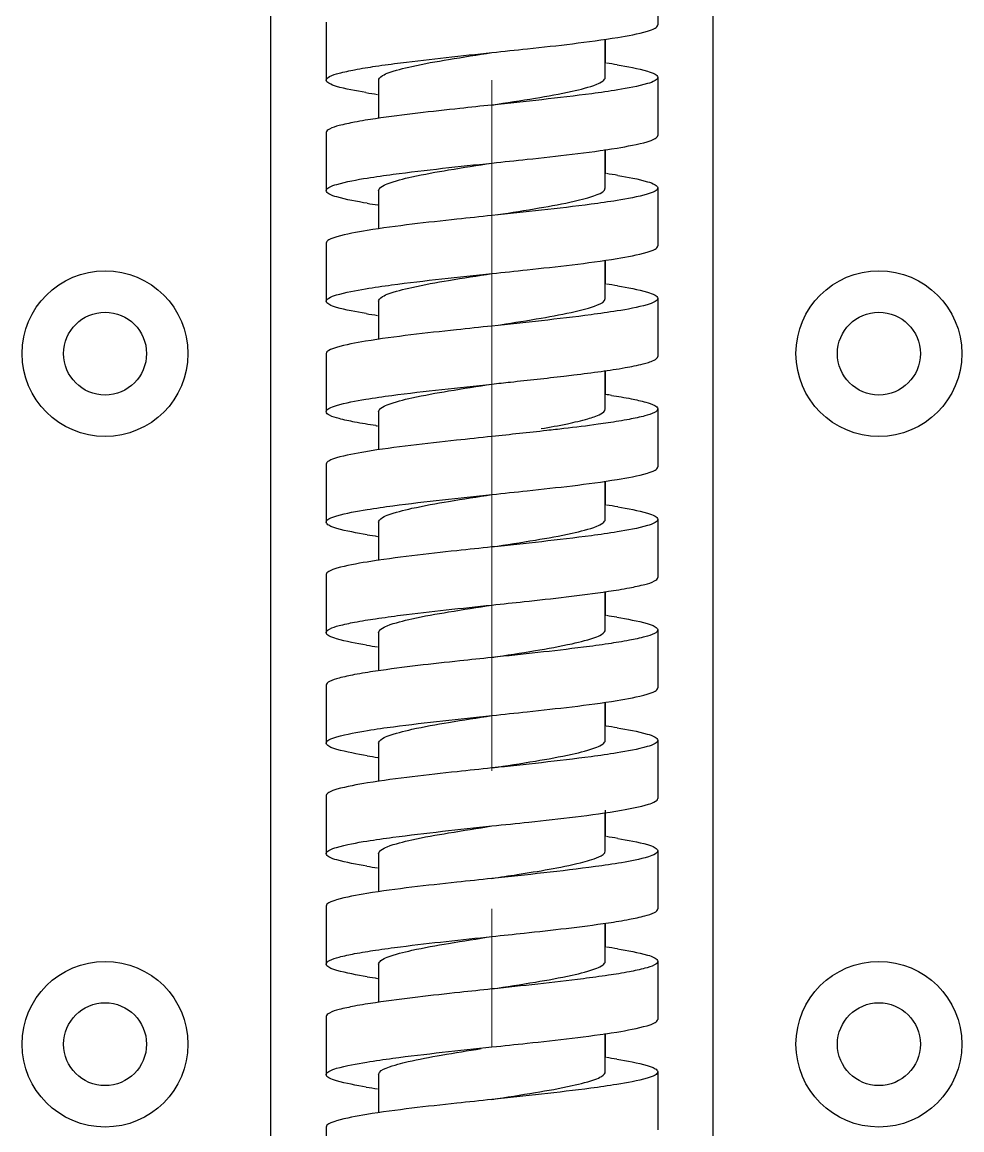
# Model space of a CAD drawing. Header units: inches. Extents: x -8900 to -5053, y -1814 to -15.
# Drawn here: x -8554.33 to -8537.33, y -656.61 to -636.56 of the extents above; entities that cross this region are included whole.
import ezdxf

# ---------------------------------------------------------------- set-up
doc = ezdxf.new("R2010")
doc.units = ezdxf.units.IN
doc.header["$LTSCALE"] = 2
doc.header["$MEASUREMENT"] = 0
doc.linetypes.add('CENTER', pattern=[2, 1.25, -0.25, 0.25, -0.25])
doc.layers.add('02___PRT_ALL_AXES', color=7, linetype='Continuous')
doc.layers.add('duong tam', color=1, linetype='CENTER', lineweight=20)

msp = doc.modelspace()

# ---------------------------------------------------------------- linework, layer by layer
at = {"color": 7, "linetype": 'Continuous', "lineweight": 30}
for p, q in [((-8549.834, -697.562), (-8549.834, -595.004)), ((-8541.834, -697.562), (-8541.834, -595.004))]:
    msp.add_line(p, q, dxfattribs=at)
at = {"color": 7, "linetype": 'Continuous'}
for p, q in [((-8543.784, -637.562), (-8543.784, -636.87)), ((-8543.778, -637.305), (-8543.778, -636.869)), ((-8547.884, -637.612), (-8547.884, -638.304)), ((-8543.784, -639.562), (-8543.784, -638.87)), ((-8543.778, -639.305), (-8543.778, -638.869)), ((-8547.884, -639.612), (-8547.884, -640.304)), ((-8543.784, -641.562), (-8543.784, -640.87)), ((-8543.778, -641.305), (-8543.778, -640.869)), ((-8547.884, -641.612), (-8547.884, -642.304)), ((-8543.784, -643.562), (-8543.784, -642.871)), ((-8543.778, -643.304), (-8543.778, -642.87)), ((-8547.884, -643.612), (-8547.884, -644.304)), ((-8543.784, -645.562), (-8543.784, -644.87)), ((-8543.778, -645.305), (-8543.778, -644.869)), ((-8547.884, -645.612), (-8547.884, -646.304)), ((-8543.784, -647.562), (-8543.784, -646.87)), ((-8543.778, -647.305), (-8543.778, -646.869)), ((-8547.884, -647.612), (-8547.884, -648.304)), ((-8543.784, -649.562), (-8543.784, -648.87)), ((-8543.778, -649.305), (-8543.778, -648.869)), ((-8547.884, -649.612), (-8547.884, -650.304)), ((-8543.784, -651.562), (-8543.784, -650.869)), ((-8543.778, -651.305), (-8543.778, -650.826)), ((-8547.884, -651.612), (-8547.884, -652.304)), ((-8543.784, -653.562), (-8543.784, -652.87)), ((-8543.778, -653.305), (-8543.778, -652.869)), ((-8547.884, -653.612), (-8547.884, -654.305)), ((-8543.784, -655.562), (-8543.784, -654.87)), ((-8543.778, -655.305), (-8543.778, -654.869)), ((-8547.884, -655.612), (-8547.884, -656.304))]:
    msp.add_line(p, q, dxfattribs=at)
for centre, radius, start, end in [((-8545.677, -650.404), 13.239, 80.8265, 81.6946), ((-8546.024, -624.993), 13.013, 260.7463, 261.698), ((-8545.652, -652.237), 13.07, 80.7668, 81.6975), ((-8545.969, -626.629), 13.381, 260.8745, 261.694), ((-8545.665, -654.324), 13.158, 80.7997, 81.6943), ((-8546.015, -628.936), 13.07, 260.7693, 261.695), ((-8545.91, -657.957), 14.809, 81.3054, 81.7009), ((-8545.641, -628.435), 15.599, 261.5326, 261.6621), ((-8545.66, -658.288), 13.122, 80.785, 81.6969), ((-8545.975, -632.669), 13.34, 260.8612, 261.6941), ((-8545.691, -660.499), 13.334, 80.8592, 81.6933), ((-8545.994, -634.794), 13.214, 260.8186, 261.6939), ((-8545.689, -662.482), 13.317, 80.8534, 81.6942), ((-8545.963, -636.589), 13.422, 260.8862, 261.6949), ((-8545.659, -664.286), 13.119, 80.7835, 81.6966), ((-8545.979, -638.696), 13.313, 260.8522, 261.6942), ((-8545.67, -666.357), 13.191, 80.8107, 81.6941), ((-8545.973, -640.655), 13.355, 260.8661, 261.6932), ((-8545.693, -668.51), 13.346, 80.8631, 81.6941), ((-8546.009, -642.895), 13.112, 260.7818, 261.697)]:
    msp.add_arc(centre, radius, start, end, dxfattribs=at)
for points, knots in [([(-8543.559, -636.838), (-8543.378, -636.809), (-8543.14, -636.763), (-8542.906, -636.691), (-8542.834, -636.637), (-8542.834, -636.612)], [0, 0, 0, 0, 0.710002, 0.904985, 1, 1, 1, 1]), ([(-8545.834, -637.112), (-8545.62, -637.089), (-8544.861, -637.008), (-8544.101, -636.926), (-8543.559, -636.838)], [0, 0, 0, 0, 0.281035, 1, 1, 1, 1]), ([(-8547.939, -637.36), (-8547.788, -637.337), (-8547.088, -637.243), (-8546.385, -637.171), (-8545.834, -637.112)], [0, 0, 0, 0, 0.215504, 1, 1, 1, 1]), ([(-8547.883, -637.612), (-8547.883, -637.587), (-8547.83, -637.529), (-8547.629, -637.444), (-8547.212, -637.34), (-8546.58, -637.228), (-8546.095, -637.153), (-8545.834, -637.112)], [0, 0, 0, 0, 0.034521, 0.096426, 0.312239, 0.628606, 1, 1, 1, 1]), ([(-8548.834, -637.612), (-8548.834, -637.583), (-8548.739, -637.523), (-8548.573, -637.476), (-8548.285, -637.413), (-8548.066, -637.378), (-8547.939, -637.36)], [0, 0, 0, 0, 0.091175, 0.286886, 0.592885, 1, 1, 1, 1]), ([(-8543.567, -637.335), (-8543.384, -637.364), (-8543.143, -637.41), (-8542.907, -637.483), (-8542.834, -637.537), (-8542.834, -637.562)], [0, 0, 0, 0, 0.710156, 0.905182, 1, 1, 1, 1]), ([(-8545.834, -638.062), (-8545.572, -638.021), (-8545.087, -637.946), (-8544.455, -637.834), (-8544.038, -637.73), (-8543.837, -637.645), (-8543.784, -637.587), (-8543.784, -637.562)], [0, 0, 0, 0, 0.3714, 0.687772, 0.903583, 0.965477, 1, 1, 1, 1]), ([(-8542.834, -637.562), (-8542.834, -637.587), (-8542.906, -637.641), (-8543.14, -637.713), (-8543.378, -637.759), (-8543.559, -637.788)], [0, 0, 0, 0, 0.095015, 0.289998, 1, 1, 1, 1]), ([(-8548.116, -637.837), (-8548.295, -637.807), (-8548.531, -637.763), (-8548.762, -637.69), (-8548.834, -637.636), (-8548.834, -637.612)], [0, 0, 0, 0, 0.709777, 0.904748, 1, 1, 1, 1]), ([(-8543.559, -637.788), (-8543.715, -637.814), (-8544.471, -637.92), (-8545.231, -637.998), (-8545.834, -638.062)], [0, 0, 0, 0, 0.207293, 1, 1, 1, 1]), ([(-8545.834, -638.062), (-8546.027, -638.083), (-8546.729, -638.158), (-8547.432, -638.234), (-8547.939, -638.31)], [0, 0, 0, 0, 0.274861, 1, 1, 1, 1]), ([(-8547.939, -638.31), (-8548.066, -638.328), (-8548.285, -638.363), (-8548.573, -638.426), (-8548.739, -638.473), (-8548.834, -638.533), (-8548.834, -638.562)], [0, 0, 0, 0, 0.407115, 0.713114, 0.908825, 1, 1, 1, 1]), ([(-8543.57, -638.84), (-8543.386, -638.81), (-8543.144, -638.765), (-8542.908, -638.691), (-8542.834, -638.637), (-8542.834, -638.612)], [0, 0, 0, 0, 0.710235, 0.905271, 1, 1, 1, 1]), ([(-8545.834, -639.112), (-8545.621, -639.09), (-8544.866, -639.008), (-8544.109, -638.927), (-8543.57, -638.84)], [0, 0, 0, 0, 0.280597, 1, 1, 1, 1]), ([(-8548.091, -639.383), (-8547.935, -639.358), (-8547.184, -639.253), (-8546.43, -639.175), (-8545.834, -639.112)], [0, 0, 0, 0, 0.208243, 1, 1, 1, 1]), ([(-8547.884, -639.612), (-8547.883, -639.587), (-8547.83, -639.529), (-8547.629, -639.444), (-8547.212, -639.34), (-8546.58, -639.228), (-8546.095, -639.153), (-8545.834, -639.112)], [0, 0, 0, 0, 0.034526, 0.096427, 0.312243, 0.628609, 1, 1, 1, 1]), ([(-8548.834, -639.612), (-8548.834, -639.587), (-8548.759, -639.532), (-8548.52, -639.459), (-8548.276, -639.413), (-8548.091, -639.383)], [0, 0, 0, 0, 0.09443, 0.289445, 1, 1, 1, 1]), ([(-8543.555, -639.337), (-8543.375, -639.366), (-8543.138, -639.411), (-8542.906, -639.484), (-8542.834, -639.538), (-8542.834, -639.562)], [0, 0, 0, 0, 0.709894, 0.904867, 1, 1, 1, 1]), ([(-8545.73, -640.046), (-8545.479, -640.007), (-8545.024, -639.936), (-8544.397, -639.82), (-8544.036, -639.729), (-8543.784, -639.625), (-8543.784, -639.562)], [0, 0, 0, 0, 0.3756, 0.69189, 0.906415, 1, 1, 1, 1]), ([(-8542.834, -639.562), (-8542.834, -639.587), (-8542.908, -639.641), (-8543.144, -639.714), (-8543.386, -639.76), (-8543.569, -639.79)], [0, 0, 0, 0, 0.094739, 0.289774, 1, 1, 1, 1]), ([(-8548.091, -639.841), (-8548.276, -639.811), (-8548.52, -639.765), (-8548.758, -639.692), (-8548.833, -639.637), (-8548.834, -639.612)], [0, 0, 0, 0, 0.710157, 0.905312, 1, 1, 1, 1]), ([(-8543.569, -639.79), (-8543.725, -639.815), (-8544.478, -639.921), (-8545.235, -639.998), (-8545.834, -640.062)], [0, 0, 0, 0, 0.207888, 1, 1, 1, 1]), ([(-8545.834, -640.062), (-8546.045, -640.084), (-8546.798, -640.165), (-8547.553, -640.246), (-8548.091, -640.333)], [0, 0, 0, 0, 0.280341, 1, 1, 1, 1]), ([(-8548.091, -640.333), (-8548.276, -640.363), (-8548.52, -640.409), (-8548.759, -640.482), (-8548.834, -640.537), (-8548.834, -640.562)], [0, 0, 0, 0, 0.710555, 0.90557, 1, 1, 1, 1]), ([(-8543.572, -640.84), (-8543.388, -640.811), (-8543.145, -640.765), (-8542.908, -640.692), (-8542.834, -640.637), (-8542.834, -640.612)], [0, 0, 0, 0, 0.710123, 0.905232, 1, 1, 1, 1]), ([(-8545.834, -641.112), (-8545.622, -641.09), (-8544.867, -641.009), (-8544.112, -640.927), (-8543.572, -640.84)], [0, 0, 0, 0, 0.280489, 1, 1, 1, 1]), ([(-8548.121, -641.388), (-8547.964, -641.362), (-8547.204, -641.254), (-8546.439, -641.176), (-8545.834, -641.112)], [0, 0, 0, 0, 0.206645, 1, 1, 1, 1]), ([(-8547.884, -641.612), (-8547.883, -641.587), (-8547.83, -641.529), (-8547.629, -641.444), (-8547.212, -641.34), (-8546.58, -641.228), (-8546.095, -641.153), (-8545.834, -641.112)], [0, 0, 0, 0, 0.034534, 0.096425, 0.312244, 0.628611, 1, 1, 1, 1]), ([(-8548.834, -641.612), (-8548.834, -641.588), (-8548.762, -641.534), (-8548.533, -641.462), (-8548.299, -641.417), (-8548.121, -641.388)], [0, 0, 0, 0, 0.095385, 0.290329, 1, 1, 1, 1]), ([(-8543.561, -641.336), (-8543.38, -641.365), (-8543.14, -641.411), (-8542.907, -641.483), (-8542.834, -641.538), (-8542.834, -641.562)], [0, 0, 0, 0, 0.710212, 0.905152, 1, 1, 1, 1]), ([(-8545.678, -642.038), (-8545.433, -642), (-8544.988, -641.93), (-8544.379, -641.816), (-8544.027, -641.727), (-8543.783, -641.624), (-8543.784, -641.562)], [0, 0, 0, 0, 0.377073, 0.692852, 0.906452, 1, 1, 1, 1]), ([(-8542.834, -641.562), (-8542.834, -641.587), (-8542.908, -641.642), (-8543.145, -641.715), (-8543.388, -641.761), (-8543.572, -641.79)], [0, 0, 0, 0, 0.094768, 0.289877, 1, 1, 1, 1]), ([(-8548.112, -641.837), (-8548.292, -641.808), (-8548.529, -641.763), (-8548.761, -641.691), (-8548.834, -641.636), (-8548.834, -641.612)], [0, 0, 0, 0, 0.709928, 0.904893, 1, 1, 1, 1]), ([(-8543.572, -641.79), (-8543.728, -641.815), (-8544.48, -641.921), (-8545.236, -641.999), (-8545.834, -642.062)], [0, 0, 0, 0, 0.208043, 1, 1, 1, 1]), ([(-8545.834, -642.062), (-8546.049, -642.085), (-8546.812, -642.167), (-8547.576, -642.249), (-8548.121, -642.338)], [0, 0, 0, 0, 0.281507, 1, 1, 1, 1]), ([(-8548.121, -642.338), (-8548.299, -642.367), (-8548.533, -642.412), (-8548.762, -642.484), (-8548.834, -642.538), (-8548.834, -642.562)], [0, 0, 0, 0, 0.709671, 0.904615, 1, 1, 1, 1]), ([(-8543.857, -642.883), (-8543.713, -642.863), (-8543.462, -642.826), (-8543.133, -642.758), (-8542.945, -642.708), (-8542.833, -642.644), (-8542.834, -642.612)], [0, 0, 0, 0, 0.407062, 0.71442, 0.910932, 1, 1, 1, 1]), ([(-8545.834, -643.112), (-8545.722, -643.1), (-8545.288, -643.054), (-8544.854, -643.007), (-8544.532, -642.969)], [0, 0, 0, 0, 0.257759, 1, 1, 1, 1]), ([(-8544.532, -642.969), (-8544.472, -642.962), (-8544.247, -642.935), (-8544.022, -642.906), (-8543.857, -642.883)], [0, 0, 0, 0, 0.265432, 1, 1, 1, 1]), ([(-8548.119, -643.388), (-8547.962, -643.362), (-8547.202, -643.254), (-8546.439, -643.176), (-8545.834, -643.112)], [0, 0, 0, 0, 0.206718, 1, 1, 1, 1]), ([(-8547.884, -643.612), (-8547.883, -643.587), (-8547.83, -643.529), (-8547.629, -643.444), (-8547.212, -643.34), (-8546.58, -643.228), (-8546.095, -643.153), (-8545.834, -643.112)], [0, 0, 0, 0, 0.034545, 0.096428, 0.312263, 0.628675, 1, 1, 1, 1]), ([(-8548.834, -643.612), (-8548.834, -643.588), (-8548.762, -643.534), (-8548.532, -643.462), (-8548.297, -643.417), (-8548.119, -643.388)], [0, 0, 0, 0, 0.095319, 0.29028, 1, 1, 1, 1]), ([(-8543.672, -643.318), (-8543.553, -643.336), (-8543.346, -643.369), (-8543.078, -643.431), (-8542.921, -643.476), (-8542.834, -643.535), (-8542.834, -643.562)], [0, 0, 0, 0, 0.406873, 0.71213, 0.90761, 1, 1, 1, 1]), ([(-8544.944, -643.919), (-8544.785, -643.892), (-8544.503, -643.842), (-8544.133, -643.753), (-8543.91, -643.686), (-8543.784, -643.602), (-8543.784, -643.562)], [0, 0, 0, 0, 0.392187, 0.700246, 0.902871, 1, 1, 1, 1]), ([(-8542.834, -643.562), (-8542.833, -643.591), (-8542.928, -643.651), (-8543.095, -643.698), (-8543.382, -643.761), (-8543.603, -643.796), (-8543.73, -643.815)], [0, 0, 0, 0, 0.091131, 0.286849, 0.592855, 1, 1, 1, 1]), ([(-8547.938, -643.864), (-8548.065, -643.846), (-8548.285, -643.811), (-8548.573, -643.748), (-8548.739, -643.701), (-8548.834, -643.641), (-8548.834, -643.612)], [0, 0, 0, 0, 0.407113, 0.713114, 0.908828, 1, 1, 1, 1]), ([(-8544.532, -643.919), (-8544.635, -643.931), (-8545.069, -643.981), (-8545.503, -644.027), (-8545.834, -644.062)], [0, 0, 0, 0, 0.238741, 1, 1, 1, 1]), ([(-8543.73, -643.815), (-8543.79, -643.824), (-8544.057, -643.862), (-8544.325, -643.895), (-8544.532, -643.919)], [0, 0, 0, 0, 0.227992, 1, 1, 1, 1]), ([(-8545.834, -644.062), (-8546.048, -644.085), (-8546.811, -644.167), (-8547.575, -644.249), (-8548.119, -644.338)], [0, 0, 0, 0, 0.28145, 1, 1, 1, 1]), ([(-8548.119, -644.338), (-8548.297, -644.367), (-8548.532, -644.412), (-8548.762, -644.484), (-8548.834, -644.538), (-8548.834, -644.562)], [0, 0, 0, 0, 0.70972, 0.904681, 1, 1, 1, 1]), ([(-8543.567, -644.839), (-8543.384, -644.81), (-8543.143, -644.764), (-8542.907, -644.691), (-8542.834, -644.637), (-8542.834, -644.612)], [0, 0, 0, 0, 0.710168, 0.905195, 1, 1, 1, 1]), ([(-8545.834, -645.112), (-8545.621, -645.089), (-8544.865, -645.008), (-8544.107, -644.927), (-8543.567, -644.839)], [0, 0, 0, 0, 0.280702, 1, 1, 1, 1]), ([(-8548.094, -645.384), (-8547.938, -645.358), (-8547.186, -645.253), (-8546.431, -645.175), (-8545.834, -645.112)], [0, 0, 0, 0, 0.208111, 1, 1, 1, 1]), ([(-8547.884, -645.612), (-8547.884, -645.587), (-8547.83, -645.529), (-8547.629, -645.444), (-8547.212, -645.34), (-8546.581, -645.228), (-8546.095, -645.153), (-8545.834, -645.112)], [0, 0, 0, 0, 0.034551, 0.096416, 0.312242, 0.628613, 1, 1, 1, 1]), ([(-8548.834, -645.612), (-8548.834, -645.587), (-8548.759, -645.532), (-8548.522, -645.459), (-8548.278, -645.413), (-8548.094, -645.384)], [0, 0, 0, 0, 0.094488, 0.289477, 1, 1, 1, 1]), ([(-8543.558, -645.336), (-8543.378, -645.365), (-8543.139, -645.411), (-8542.906, -645.483), (-8542.834, -645.538), (-8542.834, -645.562)], [0, 0, 0, 0, 0.709987, 0.90497, 1, 1, 1, 1]), ([(-8548.094, -645.84), (-8548.278, -645.811), (-8548.521, -645.765), (-8548.759, -645.692), (-8548.833, -645.637), (-8548.834, -645.612)], [0, 0, 0, 0, 0.710089, 0.905231, 1, 1, 1, 1]), ([(-8545.834, -646.062), (-8545.572, -646.021), (-8545.087, -645.946), (-8544.455, -645.834), (-8544.038, -645.73), (-8543.837, -645.645), (-8543.784, -645.587), (-8543.784, -645.562)], [0, 0, 0, 0, 0.371395, 0.687778, 0.903603, 0.965448, 1, 1, 1, 1]), ([(-8542.834, -645.562), (-8542.834, -645.587), (-8542.907, -645.641), (-8543.143, -645.714), (-8543.384, -645.76), (-8543.567, -645.789)], [0, 0, 0, 0, 0.094805, 0.289832, 1, 1, 1, 1]), ([(-8543.567, -645.789), (-8543.723, -645.815), (-8544.477, -645.921), (-8545.234, -645.998), (-8545.834, -646.062)], [0, 0, 0, 0, 0.20776, 1, 1, 1, 1]), ([(-8545.834, -646.062), (-8546.045, -646.084), (-8546.8, -646.165), (-8547.555, -646.247), (-8548.094, -646.334)], [0, 0, 0, 0, 0.280442, 1, 1, 1, 1]), ([(-8548.094, -646.334), (-8548.278, -646.363), (-8548.522, -646.409), (-8548.759, -646.482), (-8548.834, -646.537), (-8548.834, -646.562)], [0, 0, 0, 0, 0.710523, 0.905512, 1, 1, 1, 1]), ([(-8543.728, -646.864), (-8543.601, -646.845), (-8543.381, -646.811), (-8543.094, -646.748), (-8542.928, -646.701), (-8542.834, -646.641), (-8542.834, -646.612)], [0, 0, 0, 0, 0.407057, 0.71301, 0.908734, 1, 1, 1, 1]), ([(-8545.834, -647.112), (-8545.64, -647.092), (-8544.938, -647.016), (-8544.234, -646.94), (-8543.728, -646.864)], [0, 0, 0, 0, 0.274874, 1, 1, 1, 1]), ([(-8547.939, -647.36), (-8547.788, -647.337), (-8547.088, -647.243), (-8546.385, -647.171), (-8545.834, -647.112)], [0, 0, 0, 0, 0.215514, 1, 1, 1, 1]), ([(-8547.884, -647.612), (-8547.884, -647.587), (-8547.83, -647.529), (-8547.629, -647.444), (-8547.212, -647.34), (-8546.581, -647.228), (-8546.095, -647.153), (-8545.834, -647.112)], [0, 0, 0, 0, 0.034557, 0.09641, 0.312238, 0.628613, 1, 1, 1, 1]), ([(-8548.834, -647.612), (-8548.833, -647.583), (-8548.739, -647.523), (-8548.573, -647.476), (-8548.286, -647.413), (-8548.066, -647.379), (-8547.939, -647.36)], [0, 0, 0, 0, 0.091225, 0.286941, 0.592916, 1, 1, 1, 1]), ([(-8543.573, -647.334), (-8543.389, -647.363), (-8543.146, -647.409), (-8542.908, -647.482), (-8542.834, -647.537), (-8542.834, -647.562)], [0, 0, 0, 0, 0.710432, 0.905443, 1, 1, 1, 1]), ([(-8548.102, -647.839), (-8548.285, -647.809), (-8548.525, -647.764), (-8548.76, -647.691), (-8548.834, -647.637), (-8548.834, -647.612)], [0, 0, 0, 0, 0.710203, 0.905194, 1, 1, 1, 1]), ([(-8545.834, -648.062), (-8545.572, -648.021), (-8545.087, -647.946), (-8544.455, -647.834), (-8544.038, -647.73), (-8543.837, -647.645), (-8543.784, -647.587), (-8543.784, -647.562)], [0, 0, 0, 0, 0.371392, 0.687772, 0.903601, 0.965443, 1, 1, 1, 1]), ([(-8542.834, -647.562), (-8542.834, -647.591), (-8542.928, -647.651), (-8543.094, -647.698), (-8543.381, -647.761), (-8543.601, -647.795), (-8543.728, -647.814)], [0, 0, 0, 0, 0.091266, 0.28699, 0.592943, 1, 1, 1, 1]), ([(-8543.728, -647.814), (-8543.878, -647.837), (-8544.579, -647.931), (-8545.282, -648.004), (-8545.834, -648.062)], [0, 0, 0, 0, 0.215485, 1, 1, 1, 1]), ([(-8545.834, -648.062), (-8546.027, -648.083), (-8546.729, -648.158), (-8547.432, -648.234), (-8547.939, -648.31)], [0, 0, 0, 0, 0.274859, 1, 1, 1, 1]), ([(-8547.939, -648.31), (-8548.066, -648.329), (-8548.286, -648.363), (-8548.573, -648.426), (-8548.739, -648.473), (-8548.833, -648.533), (-8548.834, -648.562)], [0, 0, 0, 0, 0.407084, 0.713059, 0.908775, 1, 1, 1, 1]), ([(-8543.57, -648.84), (-8543.387, -648.81), (-8543.144, -648.764), (-8542.908, -648.692), (-8542.834, -648.637), (-8542.834, -648.612)], [0, 0, 0, 0, 0.710452, 0.905427, 1, 1, 1, 1]), ([(-8545.834, -649.112), (-8545.622, -649.09), (-8544.866, -649.008), (-8544.11, -648.927), (-8543.57, -648.84)], [0, 0, 0, 0, 0.280559, 1, 1, 1, 1]), ([(-8548.083, -649.382), (-8547.928, -649.357), (-8547.179, -649.252), (-8546.428, -649.175), (-8545.834, -649.112)], [0, 0, 0, 0, 0.208655, 1, 1, 1, 1]), ([(-8547.884, -649.612), (-8547.884, -649.587), (-8547.83, -649.529), (-8547.629, -649.444), (-8547.212, -649.34), (-8546.581, -649.228), (-8546.095, -649.153), (-8545.834, -649.112)], [0, 0, 0, 0, 0.034559, 0.096403, 0.312233, 0.628611, 1, 1, 1, 1]), ([(-8548.834, -649.612), (-8548.833, -649.587), (-8548.758, -649.532), (-8548.517, -649.458), (-8548.27, -649.412), (-8548.083, -649.382)], [0, 0, 0, 0, 0.09443, 0.289602, 1, 1, 1, 1]), ([(-8543.572, -649.334), (-8543.388, -649.364), (-8543.145, -649.409), (-8542.908, -649.482), (-8542.834, -649.537), (-8542.834, -649.562)], [0, 0, 0, 0, 0.710067, 0.905196, 1, 1, 1, 1]), ([(-8548.089, -649.841), (-8548.274, -649.811), (-8548.519, -649.765), (-8548.758, -649.692), (-8548.834, -649.637), (-8548.834, -649.612)], [0, 0, 0, 0, 0.710491, 0.905567, 1, 1, 1, 1]), ([(-8545.834, -650.062), (-8545.572, -650.021), (-8545.087, -649.946), (-8544.455, -649.834), (-8544.038, -649.73), (-8543.837, -649.645), (-8543.784, -649.587), (-8543.784, -649.562)], [0, 0, 0, 0, 0.371389, 0.687766, 0.903595, 0.965441, 1, 1, 1, 1]), ([(-8542.834, -649.562), (-8542.834, -649.587), (-8542.908, -649.642), (-8543.144, -649.714), (-8543.387, -649.76), (-8543.57, -649.79)], [0, 0, 0, 0, 0.094573, 0.289548, 1, 1, 1, 1]), ([(-8543.57, -649.79), (-8543.726, -649.815), (-8544.479, -649.921), (-8545.235, -649.999), (-8545.834, -650.062)], [0, 0, 0, 0, 0.207956, 1, 1, 1, 1]), ([(-8545.834, -650.062), (-8546.044, -650.084), (-8546.795, -650.165), (-8547.546, -650.246), (-8548.083, -650.332)], [0, 0, 0, 0, 0.280037, 1, 1, 1, 1]), ([(-8548.083, -650.332), (-8548.27, -650.362), (-8548.517, -650.408), (-8548.758, -650.482), (-8548.833, -650.537), (-8548.834, -650.562)], [0, 0, 0, 0, 0.710398, 0.90557, 1, 1, 1, 1]), ([(-8543.488, -650.826), (-8543.324, -650.798), (-8543.11, -650.756), (-8542.898, -650.686), (-8542.834, -650.635), (-8542.834, -650.612)], [0, 0, 0, 0, 0.708218, 0.902897, 1, 1, 1, 1]), ([(-8545.834, -651.112), (-8545.611, -651.088), (-8544.828, -651.004), (-8544.044, -650.921), (-8543.488, -650.826)], [0, 0, 0, 0, 0.284016, 1, 1, 1, 1]), ([(-8548.097, -651.384), (-8547.941, -651.359), (-8547.188, -651.253), (-8546.432, -651.176), (-8545.834, -651.112)], [0, 0, 0, 0, 0.207931, 1, 1, 1, 1]), ([(-8547.884, -651.612), (-8547.884, -651.587), (-8547.83, -651.529), (-8547.629, -651.444), (-8547.212, -651.34), (-8546.581, -651.228), (-8546.095, -651.153), (-8545.834, -651.112)], [0, 0, 0, 0, 0.034556, 0.096397, 0.312223, 0.628598, 1, 1, 1, 1]), ([(-8548.834, -651.612), (-8548.834, -651.587), (-8548.76, -651.533), (-8548.523, -651.46), (-8548.281, -651.414), (-8548.097, -651.384)], [0, 0, 0, 0, 0.094581, 0.28955, 1, 1, 1, 1]), ([(-8543.558, -651.336), (-8543.377, -651.366), (-8543.139, -651.411), (-8542.906, -651.483), (-8542.834, -651.538), (-8542.834, -651.562)], [0, 0, 0, 0, 0.709955, 0.904963, 1, 1, 1, 1]), ([(-8548.095, -651.84), (-8548.279, -651.81), (-8548.522, -651.765), (-8548.759, -651.692), (-8548.833, -651.637), (-8548.834, -651.612)], [0, 0, 0, 0, 0.710057, 0.905185, 1, 1, 1, 1]), ([(-8544.231, -651.776), (-8544.118, -651.748), (-8543.977, -651.712), (-8543.784, -651.614), (-8543.784, -651.562)], [0, 0, 0, 0, 0.689429, 1, 1, 1, 1]), ([(-8542.834, -651.562), (-8542.834, -651.585), (-8542.898, -651.636), (-8543.11, -651.706), (-8543.324, -651.748), (-8543.488, -651.776)], [0, 0, 0, 0, 0.097103, 0.291782, 1, 1, 1, 1]), ([(-8545.834, -652.062), (-8545.681, -652.038), (-8545.146, -651.954), (-8544.608, -651.87), (-8544.231, -651.776)], [0, 0, 0, 0, 0.283569, 1, 1, 1, 1]), ([(-8543.488, -651.776), (-8543.646, -651.803), (-8544.426, -651.916), (-8545.209, -651.996), (-8545.834, -652.062)], [0, 0, 0, 0, 0.203233, 1, 1, 1, 1]), ([(-8545.834, -652.062), (-8546.046, -652.085), (-8546.801, -652.166), (-8547.557, -652.247), (-8548.097, -652.334)], [0, 0, 0, 0, 0.280576, 1, 1, 1, 1]), ([(-8548.097, -652.334), (-8548.281, -652.364), (-8548.523, -652.41), (-8548.76, -652.483), (-8548.834, -652.537), (-8548.834, -652.562)], [0, 0, 0, 0, 0.71045, 0.905419, 1, 1, 1, 1]), ([(-8543.728, -652.864), (-8543.601, -652.846), (-8543.382, -652.811), (-8543.095, -652.748), (-8542.928, -652.701), (-8542.834, -652.641), (-8542.834, -652.612)], [0, 0, 0, 0, 0.407092, 0.713069, 0.908783, 1, 1, 1, 1]), ([(-8545.834, -653.112), (-8545.64, -653.092), (-8544.938, -653.016), (-8544.235, -652.94), (-8543.728, -652.864)], [0, 0, 0, 0, 0.274856, 1, 1, 1, 1]), ([(-8547.94, -653.36), (-8547.789, -653.337), (-8547.088, -653.243), (-8546.385, -653.171), (-8545.834, -653.112)], [0, 0, 0, 0, 0.215478, 1, 1, 1, 1]), ([(-8547.884, -653.612), (-8547.884, -653.587), (-8547.83, -653.529), (-8547.629, -653.444), (-8547.212, -653.34), (-8546.581, -653.228), (-8546.095, -653.153), (-8545.834, -653.112)], [0, 0, 0, 0, 0.03455, 0.096397, 0.31222, 0.628604, 1, 1, 1, 1]), ([(-8548.834, -653.612), (-8548.833, -653.583), (-8548.739, -653.523), (-8548.573, -653.476), (-8548.286, -653.413), (-8548.066, -653.379), (-8547.94, -653.36)], [0, 0, 0, 0, 0.091272, 0.286999, 0.59295, 1, 1, 1, 1]), ([(-8543.563, -653.335), (-8543.381, -653.365), (-8543.141, -653.41), (-8542.907, -653.483), (-8542.834, -653.537), (-8542.834, -653.562)], [0, 0, 0, 0, 0.710159, 0.905145, 1, 1, 1, 1]), ([(-8548.093, -653.841), (-8548.277, -653.811), (-8548.521, -653.765), (-8548.759, -653.692), (-8548.834, -653.637), (-8548.834, -653.612)], [0, 0, 0, 0, 0.710469, 0.905485, 1, 1, 1, 1]), ([(-8545.834, -654.062), (-8545.572, -654.021), (-8545.087, -653.946), (-8544.455, -653.834), (-8544.038, -653.73), (-8543.837, -653.645), (-8543.784, -653.587), (-8543.784, -653.562)], [0, 0, 0, 0, 0.371387, 0.687757, 0.903583, 0.965451, 1, 1, 1, 1]), ([(-8542.834, -653.562), (-8542.834, -653.591), (-8542.928, -653.651), (-8543.095, -653.698), (-8543.382, -653.761), (-8543.601, -653.796), (-8543.728, -653.814)], [0, 0, 0, 0, 0.091217, 0.286931, 0.592908, 1, 1, 1, 1]), ([(-8543.728, -653.814), (-8543.879, -653.837), (-8544.579, -653.931), (-8545.282, -654.004), (-8545.834, -654.062)], [0, 0, 0, 0, 0.215522, 1, 1, 1, 1]), ([(-8545.834, -654.062), (-8546.027, -654.083), (-8546.73, -654.158), (-8547.433, -654.234), (-8547.94, -654.31)], [0, 0, 0, 0, 0.274877, 1, 1, 1, 1]), ([(-8547.94, -654.31), (-8548.066, -654.329), (-8548.286, -654.363), (-8548.573, -654.426), (-8548.739, -654.473), (-8548.833, -654.533), (-8548.834, -654.562)], [0, 0, 0, 0, 0.40705, 0.713001, 0.908728, 1, 1, 1, 1]), ([(-8543.574, -654.841), (-8543.389, -654.811), (-8543.146, -654.765), (-8542.908, -654.692), (-8542.834, -654.637), (-8542.834, -654.612)], [0, 0, 0, 0, 0.710515, 0.905512, 1, 1, 1, 1]), ([(-8545.834, -655.112), (-8545.622, -655.09), (-8544.868, -655.009), (-8544.113, -654.927), (-8543.574, -654.841)], [0, 0, 0, 0, 0.280431, 1, 1, 1, 1]), ([(-8548.1, -655.385), (-8547.944, -655.359), (-8547.19, -655.253), (-8546.433, -655.176), (-8545.834, -655.112)], [0, 0, 0, 0, 0.207783, 1, 1, 1, 1]), ([(-8547.884, -655.612), (-8547.884, -655.552), (-8547.647, -655.449), (-8547.302, -655.361), (-8546.705, -655.248), (-8546.269, -655.18), (-8546.028, -655.142)], [0, 0, 0, 0, 0.093541, 0.306463, 0.621858, 1, 1, 1, 1]), ([(-8548.834, -655.612), (-8548.834, -655.587), (-8548.76, -655.533), (-8548.524, -655.46), (-8548.283, -655.414), (-8548.1, -655.385)], [0, 0, 0, 0, 0.094794, 0.289823, 1, 1, 1, 1]), ([(-8543.574, -655.334), (-8543.389, -655.363), (-8543.146, -655.409), (-8542.908, -655.482), (-8542.834, -655.537), (-8542.834, -655.562)], [0, 0, 0, 0, 0.710106, 0.905248, 1, 1, 1, 1]), ([(-8548.109, -655.838), (-8548.29, -655.808), (-8548.528, -655.763), (-8548.761, -655.691), (-8548.834, -655.637), (-8548.834, -655.612)], [0, 0, 0, 0, 0.709972, 0.904953, 1, 1, 1, 1]), ([(-8545.834, -656.062), (-8545.572, -656.021), (-8545.087, -655.946), (-8544.455, -655.834), (-8544.038, -655.73), (-8543.837, -655.645), (-8543.784, -655.587), (-8543.784, -655.562)], [0, 0, 0, 0, 0.371387, 0.687756, 0.903578, 0.965459, 1, 1, 1, 1]), ([(-8542.834, -655.562), (-8542.834, -655.587), (-8542.908, -655.642), (-8543.146, -655.715), (-8543.389, -655.761), (-8543.574, -655.791)], [0, 0, 0, 0, 0.094488, 0.289485, 1, 1, 1, 1]), ([(-8543.574, -655.791), (-8543.73, -655.816), (-8544.481, -655.921), (-8545.236, -655.999), (-8545.834, -656.062)], [0, 0, 0, 0, 0.208126, 1, 1, 1, 1]), ([(-8545.834, -656.062), (-8546.046, -656.085), (-8546.802, -656.166), (-8547.56, -656.247), (-8548.1, -656.335)], [0, 0, 0, 0, 0.280684, 1, 1, 1, 1]), ([(-8548.1, -656.335), (-8548.283, -656.364), (-8548.524, -656.41), (-8548.76, -656.483), (-8548.834, -656.537), (-8548.834, -656.562)], [0, 0, 0, 0, 0.710177, 0.905206, 1, 1, 1, 1])]:
    msp.add_open_spline(points, degree=3, knots=knots, dxfattribs=at)
at = {"layer": '02___PRT_ALL_AXES', "color": 7, "linetype": 'Continuous'}
for p, q in [((-8542.834, -635.562), (-8542.834, -636.612)), ((-8548.834, -636.562), (-8548.834, -637.612)), ((-8542.834, -637.562), (-8542.834, -638.612)), ((-8548.834, -638.562), (-8548.834, -639.612)), ((-8542.834, -639.562), (-8542.834, -640.612)), ((-8548.834, -640.562), (-8548.834, -641.612)), ((-8542.834, -641.562), (-8542.834, -642.612)), ((-8548.834, -642.562), (-8548.834, -643.612)), ((-8542.834, -643.562), (-8542.834, -644.612)), ((-8548.834, -644.562), (-8548.834, -645.612)), ((-8542.834, -645.562), (-8542.834, -646.612)), ((-8548.834, -646.562), (-8548.834, -647.612)), ((-8542.834, -647.562), (-8542.834, -648.612)), ((-8548.834, -648.562), (-8548.834, -649.612)), ((-8542.834, -649.562), (-8542.834, -650.612)), ((-8548.834, -650.562), (-8548.834, -651.612)), ((-8542.834, -651.562), (-8542.834, -652.612)), ((-8548.834, -652.562), (-8548.834, -653.612)), ((-8542.834, -653.562), (-8542.834, -654.612)), ((-8548.834, -654.562), (-8548.834, -655.612)), ((-8542.834, -655.562), (-8542.834, -656.612)), ((-8548.834, -656.562), (-8548.834, -657.612))]:
    msp.add_line(p, q, dxfattribs=at)
for centre, radius in [((-8552.834, -642.562), 1.5), ((-8538.834, -642.562), 1.5), ((-8552.834, -642.562), 0.75), ((-8538.834, -642.562), 0.75), ((-8552.834, -655.062), 1.5), ((-8538.834, -655.062), 1.5), ((-8552.834, -655.062), 0.75), ((-8538.834, -655.062), 0.75)]:
    msp.add_circle(centre, radius, dxfattribs=at)
at = {"layer": 'duong tam', "ltscale": 5}
msp.add_line((-8545.834, -690.112), (-8545.834, -577.204), dxfattribs=at)

doc.saveas('drawing.dxf')
